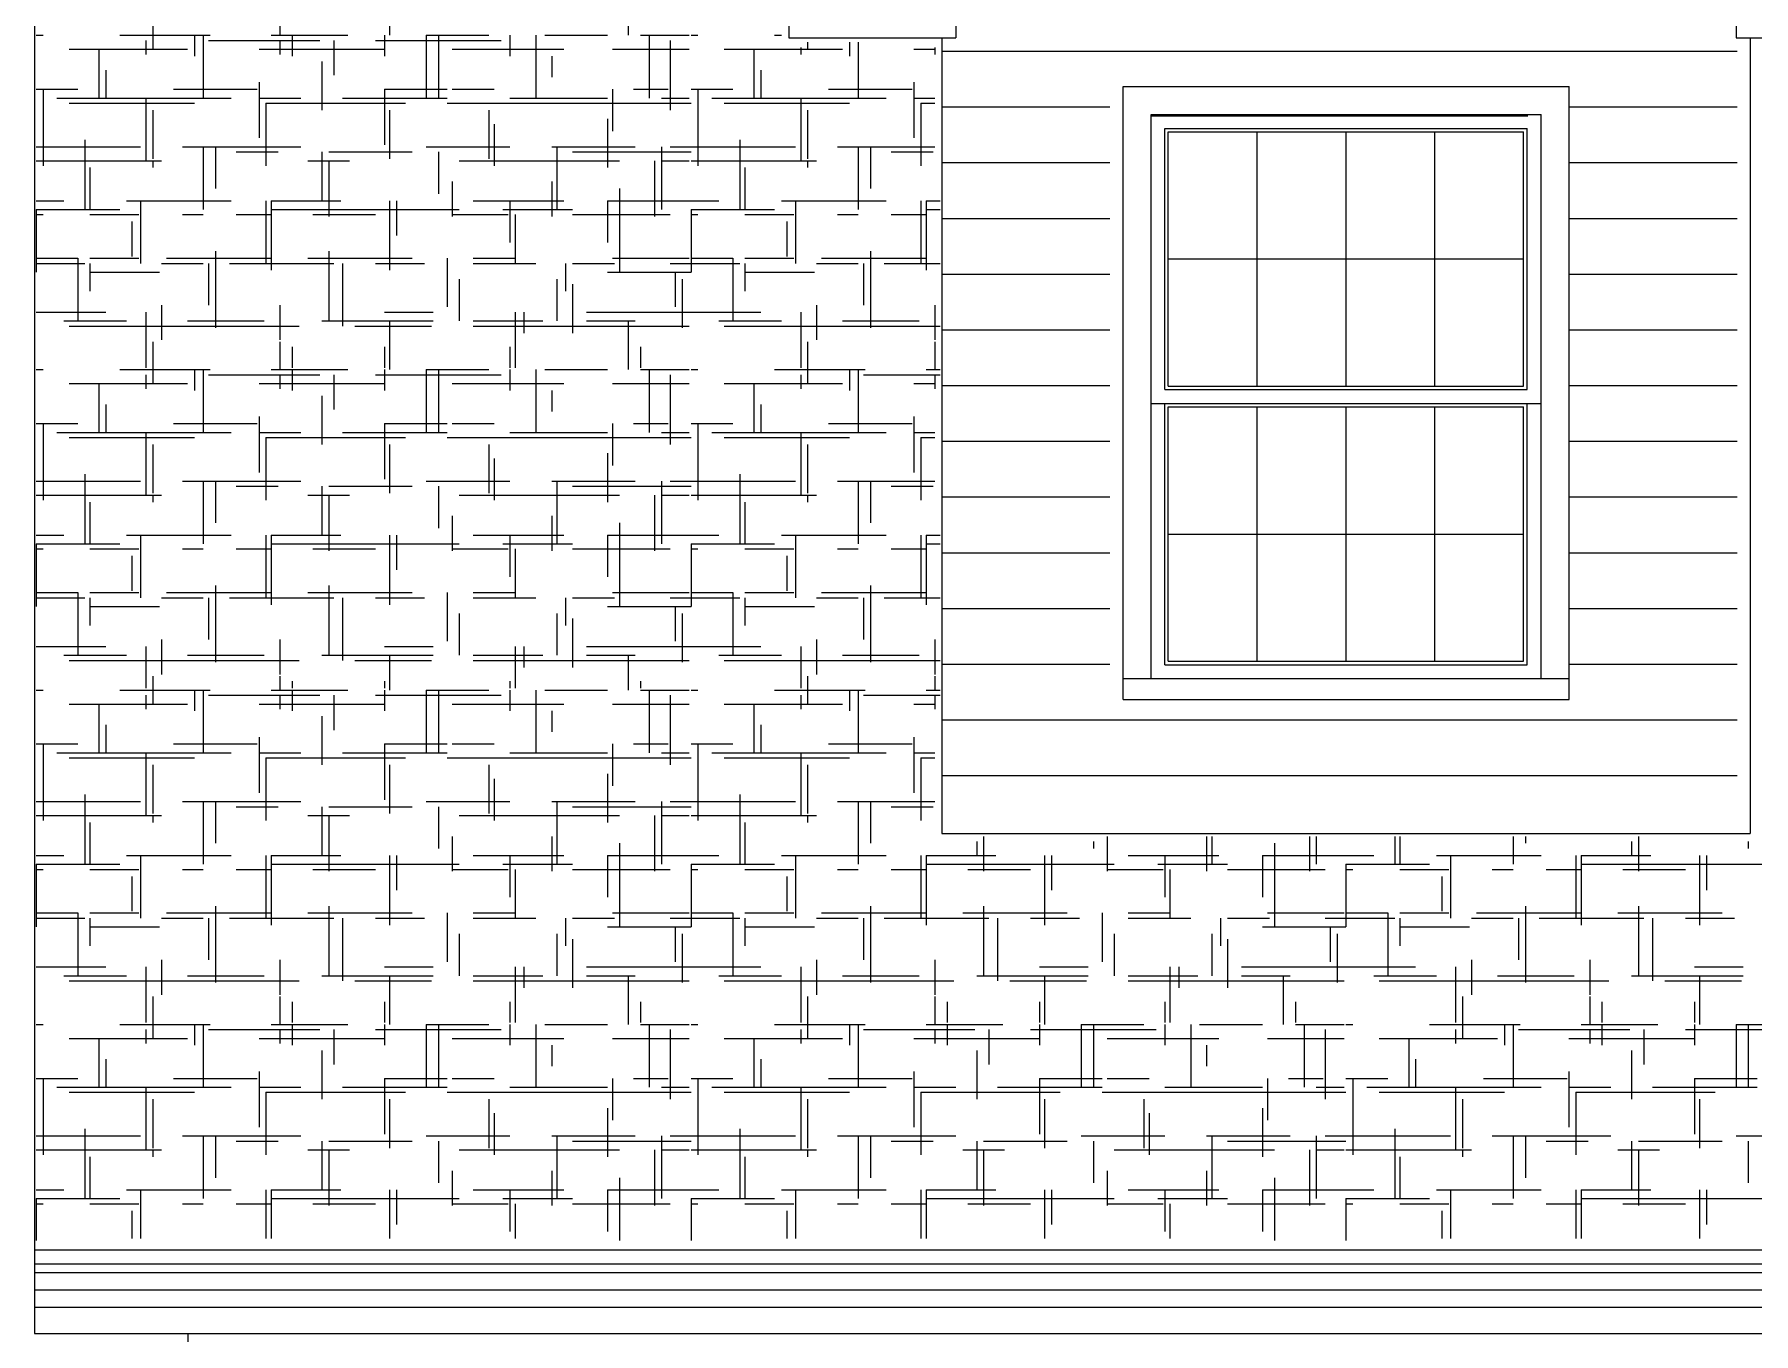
# Model space of a CAD drawing. Extents: x -68 to 403, y -1 to 301.
# Drawn here: x -63.8 to 59.6, y 154.1 to 247.4 of the extents above; entities that cross this region are included whole.
import ezdxf

# ---------------------------------------------------------------- set-up
doc = ezdxf.new("R2010")
doc.units = 0
for name, color, linetype in [('LAYER_14', 14, 'CONTINUOUS'), ('LAYER_15', 15, 'CONTINUOUS'), ('LAYER_2', 2, 'CONTINUOUS')]:
    doc.layers.add(name, color=color, linetype=linetype)

msp = doc.modelspace()

# ---------------------------------------------------------------- linework, layer by layer
at = {"layer": 'LAYER_14'}
for p, q in [((14.38, 199.62), (14.38, 243.62)), ((14.38, 243.62), (46.38, 243.62)), ((46.38, 199.62), (46.38, 243.62)), ((16.38, 201.12), (16.38, 241.62)), ((16.38, 241.62), (44.38, 241.62)), ((17.38, 221.88), (17.38, 240.62)), ((17.38, 240.62), (43.38, 240.62)), ((43.38, 221.88), (43.38, 240.62)), ((44.38, 201.12), (44.38, 241.62)), ((17.62, 222.12), (17.62, 240.38)), ((17.62, 240.38), (43.12, 240.38)), ((24, 222.12), (24, 240.38)), ((30.38, 222.12), (30.38, 240.38)), ((36.75, 222.12), (36.75, 240.38)), ((43.12, 222.12), (43.12, 240.38)), ((17.62, 231.25), (43.12, 231.25)), ((17.62, 222.12), (43.12, 222.12)), ((16.38, 220.88), (44.38, 220.88)), ((17.38, 221.88), (43.38, 221.88)), ((17.38, 202.12), (17.38, 220.88)), ((43.38, 202.12), (43.38, 220.88)), ((17.62, 202.38), (17.62, 220.62)), ((17.62, 220.62), (43.12, 220.62)), ((24, 202.38), (24, 220.62)), ((30.38, 202.38), (30.38, 220.62)), ((36.75, 202.38), (36.75, 220.62)), ((43.12, 202.38), (43.12, 220.62)), ((17.62, 211.5), (43.12, 211.5)), ((17.62, 202.38), (43.12, 202.38)), ((14.38, 201.12), (46.38, 201.12)), ((17.38, 202.12), (43.38, 202.12)), ((14.38, 199.62), (46.38, 199.62))]:
    msp.add_line(p, q, dxfattribs=at)
at = {"layer": 'LAYER_15'}
for p, q in [((-38.26, 249.8), (-38.26, 247.3)), ((-21.13, 249.8), (-21.13, 247.3)), ((-55.26, 248.3), (-55.26, 247.3)), ((-46.13, 248.3), (-46.13, 247.3)), ((-63.63, 247.3), (-63.13, 247.3)), ((-57.63, 247.3), (-51.13, 247.3)), ((-55.76, 246.93), (-55.76, 245.93)), ((-55.26, 247.3), (-55.26, 246.3)), ((-52.26, 247.3), (-52.26, 245.8)), ((-51.63, 247.3), (-51.63, 242.8)), ((-51.26, 246.93), (-43.26, 246.93)), ((-46.76, 247.3), (-41.26, 247.3)), ((-46.13, 246.93), (-46.13, 245.93)), ((-45.26, 247.3), (-45.26, 245.8)), ((-42.26, 246.93), (-42.26, 244.43)), ((-39.26, 246.93), (-30.26, 246.93)), ((-38.63, 247.3), (-38.63, 245.8)), ((-35.63, 247.3), (-31.13, 247.3)), ((-35.63, 247.3), (-35.63, 242.8)), ((-34.76, 247.3), (-34.76, 242.8)), ((-29.63, 247.3), (-29.63, 245.8)), ((-27.76, 247.3), (-27.76, 242.8)), ((-27.13, 247.3), (-22.63, 247.3)), ((-20.26, 247.3), (-16.76, 247.3)), ((-19.63, 247.3), (-19.63, 242.8)), ((-18.13, 246.93), (-18.13, 241.93)), ((-16.63, 247.3), (-16.13, 247.3)), ((-10.63, 247.3), (-10.13, 247.3)), ((-8.26, 246.8), (-8.26, 246.3)), ((-5.26, 246.8), (-5.26, 245.8)), ((-4.63, 246.8), (-4.63, 242.8)), ((-61.26, 246.3), (-52.76, 246.3)), ((-59.13, 246.3), (-59.13, 242.8)), ((-47.63, 246.3), (-38.63, 246.3)), ((-33.76, 246.3), (-25.76, 246.3)), ((-26.63, 245.8), (-26.63, 244.3)), ((-22.26, 246.3), (-16.76, 246.3)), ((-14.26, 246.3), (-5.76, 246.3)), ((-12.13, 246.3), (-12.13, 242.8)), ((-8.76, 246.43), (-8.76, 245.93)), ((-0.63, 246.3), (0.87, 246.3)), ((0.87, 246.43), (0.87, 245.93)), ((1.43, 246.16), (25.43, 246.16)), ((25.43, 246.16), (49.43, 246.16)), ((49.43, 246.16), (58.43, 246.16)), ((-58.63, 244.8), (-58.63, 242.8)), ((-43.13, 245.43), (-43.13, 241.93)), ((-11.63, 244.8), (-11.63, 242.8)), ((-63.63, 243.43), (-60.63, 243.43)), ((-63.13, 243.43), (-63.13, 237.93)), ((-53.76, 243.43), (-47.76, 243.43)), ((-47.63, 243.93), (-47.63, 239.93)), ((-38.63, 243.43), (-34.13, 243.43)), ((-38.63, 243.43), (-38.63, 239.43)), ((-33.76, 243.43), (-30.76, 243.43)), ((-22.26, 243.43), (-22.26, 240.43)), ((-20.76, 243.43), (-18.26, 243.43)), ((-16.63, 243.43), (-13.63, 243.43)), ((-16.13, 243.43), (-16.13, 237.93)), ((-6.76, 243.43), (-0.76, 243.43)), ((-0.63, 243.93), (-0.63, 239.93)), ((-62.13, 242.8), (-49.63, 242.8)), ((-61.26, 242.43), (-52.26, 242.43)), ((-55.76, 242.8), (-55.76, 238.3)), ((-55.26, 241.93), (-55.26, 238.43)), ((-47.63, 242.8), (-44.63, 242.8)), ((-47.13, 242.43), (-37.13, 242.43)), ((-47.13, 242.43), (-47.13, 237.93)), ((-41.63, 242.8), (-34.13, 242.8)), ((-38.26, 241.93), (-38.26, 238.43)), ((-34.13, 242.43), (-16.63, 242.43)), ((-31.13, 241.93), (-31.13, 238.43)), ((-29.63, 242.8), (-22.63, 242.8)), ((-18.76, 242.8), (-16.76, 242.8)), ((-15.13, 242.8), (-2.63, 242.8)), ((-14.26, 242.43), (-5.26, 242.43)), ((-8.76, 242.8), (-8.76, 238.3)), ((-8.26, 241.93), (-8.26, 238.43)), ((-0.63, 242.8), (0.87, 242.8)), ((-0.13, 242.43), (0.87, 242.43)), ((-0.13, 242.43), (-0.13, 237.93)), ((1.43, 242.16), (13.43, 242.16)), ((46.43, 242.16), (49.43, 242.16)), ((49.43, 242.16), (58.43, 242.16)), ((-30.76, 240.93), (-30.76, 237.93)), ((-22.63, 241.3), (-22.63, 237.8)), ((16.42, 241.51), (43.42, 241.51)), ((-60.13, 239.8), (-60.13, 234.8)), ((-13.13, 239.8), (-13.13, 234.8)), ((-63.63, 239.3), (-56.13, 239.3)), ((-63.63, 238.3), (-54.63, 238.3)), ((-55.26, 238.3), (-55.26, 237.8)), ((-53.13, 239.3), (-44.63, 239.3)), ((-51.63, 239.3), (-51.63, 234.8)), ((-50.76, 239.3), (-50.76, 236.3)), ((-49.26, 238.93), (-46.26, 238.93)), ((-44.13, 238.3), (-41.13, 238.3)), ((-43.13, 238.93), (-43.13, 235.43)), ((-42.63, 238.93), (-36.63, 238.93)), ((-42.63, 238.3), (-42.63, 234.3)), ((-35.63, 239.3), (-29.63, 239.3)), ((-34.76, 238.93), (-34.76, 235.93)), ((-33.26, 238.3), (-21.76, 238.3)), ((-26.63, 239.3), (-20.63, 239.3)), ((-26.26, 239.3), (-26.26, 234.8)), ((-25.13, 238.93), (-16.63, 238.93)), ((-19.26, 238.3), (-19.26, 234.3)), ((-18.76, 239.3), (-18.76, 234.8)), ((-18.76, 238.3), (-16.76, 238.3)), ((-18.13, 239.3), (-16.63, 239.3)), ((-16.63, 239.3), (-9.13, 239.3)), ((-16.63, 238.3), (-7.63, 238.3)), ((-8.26, 238.3), (-8.26, 237.8)), ((-6.13, 239.3), (0.87, 239.3)), ((-4.63, 239.3), (-4.63, 234.8)), ((-3.76, 239.3), (-3.76, 236.3)), ((-2.26, 238.93), (0.74, 238.93)), ((1.43, 238.16), (13.43, 238.16)), ((46.43, 238.16), (49.43, 238.16)), ((49.43, 238.16), (58.43, 238.16)), ((-59.76, 237.8), (-59.76, 234.8)), ((-12.76, 237.8), (-12.76, 234.8)), ((-33.76, 236.8), (-33.76, 234.3)), ((-26.63, 236.8), (-26.63, 234.3)), ((-21.76, 236.3), (-21.76, 230.3)), ((-63.63, 235.43), (-61.63, 235.43)), ((-63.63, 234.8), (-57.63, 234.8)), ((-63.63, 234.8), (-63.63, 230.3)), ((-63.63, 234.43), (-63.13, 234.43)), ((-59.76, 234.43), (-56.26, 234.43)), ((-57.13, 235.43), (-49.63, 235.43)), ((-56.13, 235.43), (-56.13, 230.93)), ((-53.13, 234.43), (-51.63, 234.43)), ((-49.26, 234.43), (-46.76, 234.43)), ((-47.13, 235.43), (-47.13, 230.93)), ((-46.76, 235.43), (-41.76, 235.43)), ((-46.76, 235.43), (-46.76, 230.43)), ((-46.76, 234.8), (-33.26, 234.8)), ((-43.76, 234.43), (-39.26, 234.43)), ((-38.26, 235.43), (-38.26, 230.43)), ((-37.76, 235.43), (-37.76, 232.93)), ((-33.76, 234.43), (-29.76, 234.43)), ((-32.26, 235.43), (-25.76, 235.43)), ((-30.13, 234.8), (-25.13, 234.8)), ((-29.63, 235.43), (-29.63, 232.43)), ((-29.26, 234.43), (-29.26, 230.93)), ((-25.13, 234.43), (-18.13, 234.43)), ((-22.63, 235.43), (-16.63, 235.43)), ((-22.63, 235.43), (-22.63, 232.43)), ((-16.63, 235.43), (-14.63, 235.43)), ((-16.63, 234.8), (-10.63, 234.8)), ((-16.63, 234.8), (-16.63, 230.3)), ((-16.63, 234.43), (-16.13, 234.43)), ((-12.76, 234.43), (-9.26, 234.43)), ((-10.13, 235.43), (-2.63, 235.43)), ((-9.13, 235.43), (-9.13, 230.93)), ((-6.13, 234.43), (-4.63, 234.43)), ((-2.26, 234.43), (0.24, 234.43)), ((-0.13, 235.43), (-0.13, 230.93)), ((0.24, 235.43), (1.24, 235.43)), ((0.24, 235.43), (0.24, 230.43)), ((0.24, 234.8), (1.24, 234.8)), ((-56.76, 233.93), (-56.76, 231.43)), ((-9.76, 233.93), (-9.76, 231.43)), ((1.43, 234.16), (13.43, 234.16)), ((46.43, 234.16), (49.43, 234.16)), ((49.43, 234.16), (58.43, 234.16)), ((-63.63, 231.3), (-60.63, 231.3)), ((-63.63, 230.93), (-60.13, 230.93)), ((-60.63, 231.3), (-60.63, 226.8)), ((-59.76, 231.3), (-56.26, 231.3)), ((-59.76, 230.93), (-59.76, 228.93)), ((-54.63, 230.93), (-51.63, 230.93)), ((-54.26, 231.3), (-46.76, 231.3)), ((-51.26, 230.93), (-51.26, 227.93)), ((-50.76, 231.8), (-50.76, 226.3)), ((-49.76, 230.93), (-42.26, 230.93)), ((-44.13, 231.3), (-36.63, 231.3)), ((-42.63, 231.8), (-42.63, 226.8)), ((-41.63, 230.93), (-41.63, 226.43)), ((-39.26, 230.93), (-35.76, 230.93)), ((-34.13, 231.3), (-34.13, 227.8)), ((-32.26, 231.3), (-29.26, 231.3)), ((-32.26, 230.93), (-27.76, 230.93)), ((-25.63, 230.93), (-25.63, 228.93)), ((-25.13, 230.93), (-22.13, 230.93)), ((-22.26, 231.3), (-16.76, 231.3)), ((-18.13, 230.93), (-16.63, 230.93)), ((-16.63, 231.3), (-13.63, 231.3)), ((-16.63, 230.93), (-13.13, 230.93)), ((-13.63, 231.3), (-13.63, 226.8)), ((-12.76, 231.3), (-9.26, 231.3)), ((-12.76, 230.93), (-12.76, 228.93)), ((-7.63, 230.93), (-4.63, 230.93)), ((-7.26, 231.3), (0.24, 231.3)), ((-4.26, 230.93), (-4.26, 227.93)), ((-3.76, 231.8), (-3.76, 226.3)), ((-2.76, 230.93), (1.24, 230.93)), ((-59.76, 230.3), (-54.76, 230.3)), ((-33.26, 229.8), (-33.26, 226.8)), ((-26.26, 229.8), (-26.26, 226.8)), ((-22.63, 230.3), (-16.63, 230.3)), ((-17.76, 230.3), (-17.76, 227.8)), ((-17.26, 229.8), (-17.26, 226.3)), ((-12.76, 230.3), (-7.76, 230.3)), ((1.43, 230.16), (13.43, 230.16)), ((1.43, 230.16), (13.43, 230.16)), ((46.43, 230.16), (49.43, 230.16)), ((46.43, 230.16), (49.43, 230.16)), ((49.43, 230.16), (58.43, 230.16)), ((49.43, 230.16), (58.43, 230.16)), ((-25.13, 229.43), (-25.13, 225.93)), ((-63.63, 227.43), (-58.63, 227.43)), ((-55.76, 227.43), (-55.76, 223.43)), ((-54.63, 227.93), (-54.63, 225.43)), ((-46.13, 227.93), (-46.13, 225.43)), ((-38.63, 227.43), (-35.13, 227.43)), ((-29.26, 227.43), (-29.26, 223.43)), ((-28.63, 227.43), (-28.63, 225.93)), ((-24.13, 227.43), (-16.63, 227.43)), ((-16.63, 227.43), (-11.63, 227.43)), ((-8.76, 227.43), (-8.76, 223.43)), ((-7.63, 227.93), (-7.63, 225.43)), ((0.87, 227.93), (0.87, 225.43)), ((-61.63, 226.8), (-57.13, 226.8)), ((-61.26, 226.43), (-44.76, 226.43)), ((-52.76, 226.8), (-47.26, 226.8)), ((-43.13, 226.8), (-35.13, 226.8)), ((-40.76, 226.43), (-35.26, 226.43)), ((-38.26, 226.8), (-38.26, 223.3)), ((-32.26, 226.8), (-27.26, 226.8)), ((-32.26, 226.43), (-16.76, 226.43)), ((-24.13, 226.8), (-20.63, 226.8)), ((-21.13, 226.8), (-21.13, 223.3)), ((-14.63, 226.8), (-10.13, 226.8)), ((-14.26, 226.43), (1.24, 226.43)), ((-5.76, 226.8), (-0.26, 226.8)), ((1.43, 226.16), (13.43, 226.16)), ((46.43, 226.16), (49.43, 226.16)), ((49.43, 226.16), (58.43, 226.16)), ((-55.26, 225.3), (-55.26, 223.3)), ((-46.13, 225.3), (-46.13, 223.3)), ((-45.26, 224.93), (-45.26, 223.43)), ((-38.63, 224.93), (-38.63, 223.43)), ((-29.63, 224.93), (-29.63, 223.43)), ((-20.26, 224.93), (-20.26, 223.43)), ((-8.26, 225.3), (-8.26, 223.3)), ((0.87, 225.3), (0.87, 223.3)), ((-63.63, 223.3), (-63.13, 223.3)), ((-57.63, 223.3), (-51.13, 223.3)), ((-55.26, 223.3), (-55.26, 222.3)), ((-52.26, 223.3), (-52.26, 221.8)), ((-51.63, 223.3), (-51.63, 218.8)), ((-46.76, 223.3), (-41.26, 223.3)), ((-45.26, 223.3), (-45.26, 221.8)), ((-38.63, 223.3), (-38.63, 221.8)), ((-35.63, 223.3), (-31.13, 223.3)), ((-35.63, 223.3), (-35.63, 218.8)), ((-34.76, 223.3), (-34.76, 218.8)), ((-29.63, 223.3), (-29.63, 221.8)), ((-27.76, 223.3), (-27.76, 218.8)), ((-27.13, 223.3), (-22.63, 223.3)), ((-20.26, 223.3), (-16.76, 223.3)), ((-19.63, 223.3), (-19.63, 218.8)), ((-16.63, 223.3), (-16.13, 223.3)), ((-10.63, 223.3), (-4.13, 223.3)), ((-8.26, 223.3), (-8.26, 222.3)), ((-5.26, 223.3), (-5.26, 221.8)), ((-4.63, 223.3), (-4.63, 218.8)), ((0.24, 223.3), (1.24, 223.3)), ((-61.26, 222.3), (-52.76, 222.3)), ((-59.13, 222.3), (-59.13, 218.8)), ((-55.76, 222.93), (-55.76, 221.93)), ((-51.26, 222.93), (-43.26, 222.93)), ((-47.63, 222.3), (-38.63, 222.3)), ((-46.13, 222.93), (-46.13, 221.93)), ((-42.26, 222.93), (-42.26, 220.43)), ((-39.26, 222.93), (-30.26, 222.93)), ((-33.76, 222.3), (-25.76, 222.3)), ((-22.26, 222.3), (-16.76, 222.3)), ((-18.13, 222.93), (-18.13, 217.93)), ((-14.26, 222.3), (-5.76, 222.3)), ((-12.13, 222.3), (-12.13, 218.8)), ((-8.76, 222.93), (-8.76, 221.93)), ((-4.26, 222.93), (1.24, 222.93)), ((-0.63, 222.3), (0.87, 222.3)), ((0.87, 222.93), (0.87, 221.93)), ((1.43, 222.16), (13.43, 222.16)), ((46.43, 222.16), (49.43, 222.16)), ((49.43, 222.16), (58.43, 222.16)), ((-43.13, 221.43), (-43.13, 217.93)), ((-26.63, 221.8), (-26.63, 220.3)), ((-58.63, 220.8), (-58.63, 218.8)), ((-47.63, 219.93), (-47.63, 215.93)), ((-11.63, 220.8), (-11.63, 218.8)), ((-0.63, 219.93), (-0.63, 215.93)), ((-63.63, 219.43), (-60.63, 219.43)), ((-63.13, 219.43), (-63.13, 213.93)), ((-62.13, 218.8), (-49.63, 218.8)), ((-61.26, 218.43), (-52.26, 218.43)), ((-55.76, 218.8), (-55.76, 214.3)), ((-53.76, 219.43), (-47.76, 219.43)), ((-47.63, 218.8), (-44.63, 218.8)), ((-47.13, 218.43), (-37.13, 218.43)), ((-47.13, 218.43), (-47.13, 213.93)), ((-41.63, 218.8), (-34.13, 218.8)), ((-38.63, 219.43), (-34.13, 219.43)), ((-38.63, 219.43), (-38.63, 215.43)), ((-34.13, 218.43), (-16.63, 218.43)), ((-33.76, 219.43), (-30.76, 219.43)), ((-29.63, 218.8), (-22.63, 218.8)), ((-22.26, 219.43), (-22.26, 216.43)), ((-20.76, 219.43), (-18.26, 219.43)), ((-18.76, 218.8), (-16.76, 218.8)), ((-16.63, 219.43), (-13.63, 219.43)), ((-16.13, 219.43), (-16.13, 213.93)), ((-15.13, 218.8), (-2.63, 218.8)), ((-14.26, 218.43), (-5.26, 218.43)), ((-8.76, 218.8), (-8.76, 214.3)), ((-6.76, 219.43), (-0.76, 219.43)), ((-0.63, 218.8), (0.87, 218.8)), ((-0.13, 218.43), (0.87, 218.43)), ((-0.13, 218.43), (-0.13, 213.93)), ((-55.26, 217.93), (-55.26, 214.43)), ((-38.26, 217.93), (-38.26, 214.43)), ((-31.13, 217.93), (-31.13, 214.43)), ((-22.63, 217.3), (-22.63, 213.8)), ((-8.26, 217.93), (-8.26, 214.43)), ((1.43, 218.16), (13.43, 218.16)), ((46.43, 218.16), (49.43, 218.16)), ((49.43, 218.16), (58.43, 218.16)), ((-30.76, 216.93), (-30.76, 213.93)), ((-63.63, 215.3), (-56.13, 215.3)), ((-60.13, 215.8), (-60.13, 210.8)), ((-53.13, 215.3), (-44.63, 215.3)), ((-51.63, 215.3), (-51.63, 210.8)), ((-50.76, 215.3), (-50.76, 212.3)), ((-49.26, 214.93), (-46.26, 214.93)), ((-43.13, 214.93), (-43.13, 211.43)), ((-42.63, 214.93), (-36.63, 214.93)), ((-35.63, 215.3), (-29.63, 215.3)), ((-34.76, 214.93), (-34.76, 211.93)), ((-26.63, 215.3), (-20.63, 215.3)), ((-26.26, 215.3), (-26.26, 210.8)), ((-25.13, 214.93), (-16.63, 214.93)), ((-18.76, 215.3), (-18.76, 210.8)), ((-18.13, 215.3), (-16.63, 215.3)), ((-16.63, 215.3), (-9.13, 215.3)), ((-13.13, 215.8), (-13.13, 210.8)), ((-6.13, 215.3), (0.87, 215.3)), ((-4.63, 215.3), (-4.63, 210.8)), ((-3.76, 215.3), (-3.76, 212.3)), ((-2.26, 214.93), (0.74, 214.93)), ((-63.63, 214.3), (-54.63, 214.3)), ((-59.76, 213.8), (-59.76, 210.8)), ((-55.26, 214.3), (-55.26, 213.8)), ((-44.13, 214.3), (-41.13, 214.3)), ((-42.63, 214.3), (-42.63, 210.3)), ((-33.26, 214.3), (-21.76, 214.3)), ((-19.26, 214.3), (-19.26, 210.3)), ((-18.76, 214.3), (-16.76, 214.3)), ((-16.63, 214.3), (-7.63, 214.3)), ((-12.76, 213.8), (-12.76, 210.8)), ((-8.26, 214.3), (-8.26, 213.8)), ((1.43, 214.16), (13.43, 214.16)), ((46.43, 214.16), (49.43, 214.16)), ((49.43, 214.16), (58.43, 214.16)), ((-33.76, 212.8), (-33.76, 210.3)), ((-26.63, 212.8), (-26.63, 210.3)), ((-21.76, 212.3), (-21.76, 206.3)), ((-63.63, 211.43), (-61.63, 211.43)), ((-57.13, 211.43), (-49.63, 211.43)), ((-56.13, 211.43), (-56.13, 206.93)), ((-47.13, 211.43), (-47.13, 206.93)), ((-46.76, 211.43), (-41.76, 211.43)), ((-46.76, 211.43), (-46.76, 206.43)), ((-38.26, 211.43), (-38.26, 206.43)), ((-37.76, 211.43), (-37.76, 208.93)), ((-32.26, 211.43), (-25.76, 211.43)), ((-29.63, 211.43), (-29.63, 208.43)), ((-22.63, 211.43), (-16.63, 211.43)), ((-22.63, 211.43), (-22.63, 208.43)), ((-16.63, 211.43), (-14.63, 211.43)), ((-10.13, 211.43), (-2.63, 211.43)), ((-9.13, 211.43), (-9.13, 206.93)), ((-0.13, 211.43), (-0.13, 206.93)), ((0.24, 211.43), (1.24, 211.43)), ((0.24, 211.43), (0.24, 206.43)), ((-63.63, 210.8), (-57.63, 210.8)), ((-63.63, 210.8), (-63.63, 206.3)), ((-63.63, 210.43), (-63.13, 210.43)), ((-59.76, 210.43), (-56.26, 210.43)), ((-56.76, 209.93), (-56.76, 207.43)), ((-53.13, 210.43), (-51.63, 210.43)), ((-49.26, 210.43), (-46.76, 210.43)), ((-46.76, 210.8), (-33.26, 210.8)), ((-43.76, 210.43), (-39.26, 210.43)), ((-33.76, 210.43), (-29.76, 210.43)), ((-30.13, 210.8), (-25.13, 210.8)), ((-29.26, 210.43), (-29.26, 206.93)), ((-25.13, 210.43), (-18.13, 210.43)), ((-16.63, 210.8), (-10.63, 210.8)), ((-16.63, 210.8), (-16.63, 206.3)), ((-16.63, 210.43), (-16.13, 210.43)), ((-12.76, 210.43), (-9.26, 210.43)), ((-9.76, 209.93), (-9.76, 207.43)), ((-6.13, 210.43), (-4.63, 210.43)), ((-2.26, 210.43), (0.24, 210.43)), ((0.24, 210.8), (1.24, 210.8)), ((1.43, 210.16), (13.43, 210.16)), ((46.43, 210.16), (49.43, 210.16)), ((49.43, 210.16), (58.43, 210.16)), ((-63.63, 207.3), (-60.63, 207.3)), ((-60.63, 207.3), (-60.63, 202.8)), ((-59.76, 207.3), (-56.26, 207.3)), ((-54.26, 207.3), (-46.76, 207.3)), ((-50.76, 207.8), (-50.76, 202.3)), ((-44.13, 207.3), (-36.63, 207.3)), ((-42.63, 207.8), (-42.63, 202.8)), ((-34.13, 207.3), (-34.13, 203.8)), ((-32.26, 207.3), (-29.26, 207.3)), ((-22.26, 207.3), (-16.76, 207.3)), ((-16.63, 207.3), (-13.63, 207.3)), ((-13.63, 207.3), (-13.63, 202.8)), ((-12.76, 207.3), (-9.26, 207.3)), ((-7.26, 207.3), (0.24, 207.3)), ((-3.76, 207.8), (-3.76, 202.3)), ((-63.63, 206.93), (-60.13, 206.93)), ((-59.76, 206.93), (-59.76, 204.93)), ((-59.76, 206.3), (-54.76, 206.3)), ((-54.63, 206.93), (-51.63, 206.93)), ((-51.26, 206.93), (-51.26, 203.93)), ((-49.76, 206.93), (-42.26, 206.93)), ((-41.63, 206.93), (-41.63, 202.43)), ((-39.26, 206.93), (-35.76, 206.93)), ((-32.26, 206.93), (-27.76, 206.93)), ((-25.63, 206.93), (-25.63, 204.93)), ((-25.13, 206.93), (-22.13, 206.93)), ((-22.63, 206.3), (-16.63, 206.3)), ((-18.13, 206.93), (-16.63, 206.93)), ((-17.76, 206.3), (-17.76, 203.8)), ((-16.63, 206.93), (-13.13, 206.93)), ((-12.76, 206.93), (-12.76, 204.93)), ((-12.76, 206.3), (-7.76, 206.3)), ((-7.63, 206.93), (-4.63, 206.93)), ((-4.26, 206.93), (-4.26, 203.93)), ((-2.76, 206.93), (1.24, 206.93)), ((1.43, 206.16), (13.43, 206.16)), ((1.43, 206.16), (13.43, 206.16)), ((46.43, 206.16), (49.43, 206.16)), ((46.43, 206.16), (49.43, 206.16)), ((49.43, 206.16), (58.43, 206.16)), ((49.43, 206.16), (58.43, 206.16)), ((-33.26, 205.8), (-33.26, 202.8)), ((-26.26, 205.8), (-26.26, 202.8)), ((-25.13, 205.43), (-25.13, 201.93)), ((-17.26, 205.8), (-17.26, 202.3)), ((-54.63, 203.93), (-54.63, 201.43)), ((-46.13, 203.93), (-46.13, 201.43)), ((-7.63, 203.93), (-7.63, 201.43)), ((0.87, 203.93), (0.87, 201.43)), ((-63.63, 203.43), (-58.63, 203.43)), ((-61.63, 202.8), (-57.13, 202.8)), ((-61.26, 202.43), (-44.76, 202.43)), ((-55.76, 203.43), (-55.76, 200.43)), ((-52.76, 202.8), (-47.26, 202.8)), ((-43.13, 202.8), (-35.13, 202.8)), ((-40.76, 202.43), (-35.26, 202.43)), ((-38.63, 203.43), (-35.13, 203.43)), ((-38.26, 202.8), (-38.26, 200.3)), ((-32.26, 202.8), (-27.26, 202.8)), ((-32.26, 202.43), (-16.76, 202.43)), ((-29.26, 203.43), (-29.26, 200.43)), ((-28.63, 203.43), (-28.63, 201.93)), ((-24.13, 203.43), (-16.63, 203.43)), ((-24.13, 202.8), (-20.63, 202.8)), ((-21.13, 202.8), (-21.13, 200.3)), ((-16.63, 203.43), (-11.63, 203.43)), ((-14.63, 202.8), (-10.13, 202.8)), ((-14.26, 202.43), (1.24, 202.43)), ((-8.76, 203.43), (-8.76, 200.43)), ((-5.76, 202.8), (-0.26, 202.8)), ((-55.26, 201.3), (-55.26, 200.3)), ((-46.13, 201.3), (-46.13, 200.3)), ((-8.26, 201.3), (-8.26, 200.3)), ((0.87, 201.3), (0.87, 200.3)), ((1.43, 202.16), (13.43, 202.16)), ((46.43, 202.16), (49.43, 202.16)), ((49.43, 202.16), (58.43, 202.16)), ((-63.63, 200.3), (-63.13, 200.3)), ((-57.63, 200.3), (-51.13, 200.3)), ((-55.76, 199.93), (-55.76, 198.93)), ((-55.26, 200.3), (-55.26, 199.3)), ((-52.26, 200.3), (-52.26, 198.8)), ((-51.63, 200.3), (-51.63, 195.8)), ((-51.26, 199.93), (-43.26, 199.93)), ((-46.76, 200.3), (-41.26, 200.3)), ((-46.13, 199.93), (-46.13, 198.93)), ((-45.26, 200.93), (-45.26, 200.43)), ((-45.26, 200.3), (-45.26, 198.8)), ((-42.26, 199.93), (-42.26, 197.43)), ((-39.26, 199.93), (-30.26, 199.93)), ((-38.63, 200.93), (-38.63, 200.43)), ((-38.63, 200.3), (-38.63, 198.8)), ((-35.63, 200.3), (-31.13, 200.3)), ((-35.63, 200.3), (-35.63, 195.8)), ((-34.76, 200.3), (-34.76, 195.8)), ((-29.63, 200.93), (-29.63, 200.43)), ((-29.63, 200.3), (-29.63, 198.8)), ((-27.76, 200.3), (-27.76, 195.8)), ((-27.13, 200.3), (-22.63, 200.3)), ((-20.26, 200.93), (-20.26, 200.43)), ((-20.26, 200.3), (-16.76, 200.3)), ((-19.63, 200.3), (-19.63, 195.8)), ((-18.13, 199.93), (-18.13, 194.93)), ((-16.63, 200.3), (-16.13, 200.3)), ((-10.63, 200.3), (-4.13, 200.3)), ((-8.76, 199.93), (-8.76, 198.93)), ((-8.26, 200.3), (-8.26, 199.3)), ((-5.26, 200.3), (-5.26, 198.8)), ((-4.63, 200.3), (-4.63, 195.8)), ((-4.26, 199.93), (1.24, 199.93)), ((0.24, 200.3), (1.24, 200.3)), ((0.87, 199.93), (0.87, 198.93)), ((-61.26, 199.3), (-52.76, 199.3)), ((-59.13, 199.3), (-59.13, 195.8)), ((-47.63, 199.3), (-38.63, 199.3)), ((-33.76, 199.3), (-25.76, 199.3)), ((-26.63, 198.8), (-26.63, 197.3)), ((-22.26, 199.3), (-16.76, 199.3)), ((-14.26, 199.3), (-5.76, 199.3)), ((-12.13, 199.3), (-12.13, 195.8)), ((-0.63, 199.3), (0.87, 199.3)), ((-58.63, 197.8), (-58.63, 195.8)), ((-43.13, 198.43), (-43.13, 194.93)), ((-11.63, 197.8), (-11.63, 195.8)), ((1.43, 198.16), (25.43, 198.16)), ((25.43, 198.16), (49.43, 198.16)), ((49.43, 198.16), (58.43, 198.16)), ((-63.63, 196.43), (-60.63, 196.43)), ((-63.13, 196.43), (-63.13, 190.93)), ((-53.76, 196.43), (-47.76, 196.43)), ((-47.63, 196.93), (-47.63, 192.93)), ((-38.63, 196.43), (-34.13, 196.43)), ((-38.63, 196.43), (-38.63, 192.43)), ((-33.76, 196.43), (-30.76, 196.43)), ((-22.26, 196.43), (-22.26, 193.43)), ((-20.76, 196.43), (-18.26, 196.43)), ((-16.63, 196.43), (-13.63, 196.43)), ((-16.13, 196.43), (-16.13, 190.93)), ((-6.76, 196.43), (-0.76, 196.43)), ((-0.63, 196.93), (-0.63, 192.93)), ((-62.13, 195.8), (-49.63, 195.8)), ((-61.26, 195.43), (-52.26, 195.43)), ((-55.76, 195.8), (-55.76, 191.3)), ((-55.26, 194.93), (-55.26, 191.43)), ((-47.63, 195.8), (-44.63, 195.8)), ((-47.13, 195.43), (-37.13, 195.43)), ((-47.13, 195.43), (-47.13, 190.93)), ((-41.63, 195.8), (-34.13, 195.8)), ((-38.26, 194.93), (-38.26, 191.43)), ((-34.13, 195.43), (-16.63, 195.43)), ((-31.13, 194.93), (-31.13, 191.43)), ((-29.63, 195.8), (-22.63, 195.8)), ((-18.76, 195.8), (-16.76, 195.8)), ((-15.13, 195.8), (-2.63, 195.8)), ((-14.26, 195.43), (-5.26, 195.43)), ((-8.76, 195.8), (-8.76, 191.3)), ((-8.26, 194.93), (-8.26, 191.43)), ((-0.63, 195.8), (0.87, 195.8)), ((-0.13, 195.43), (0.87, 195.43)), ((-0.13, 195.43), (-0.13, 190.93)), ((-30.76, 193.93), (-30.76, 190.93)), ((-22.63, 194.3), (-22.63, 190.8)), ((1.43, 194.16), (25.43, 194.16)), ((25.43, 194.16), (49.43, 194.16)), ((49.43, 194.16), (58.43, 194.16)), ((-60.13, 192.8), (-60.13, 187.8)), ((-13.13, 192.8), (-13.13, 187.8)), ((-63.63, 192.3), (-56.13, 192.3)), ((-63.63, 191.3), (-54.63, 191.3)), ((-55.26, 191.3), (-55.26, 190.8)), ((-53.13, 192.3), (-44.63, 192.3)), ((-51.63, 192.3), (-51.63, 187.8)), ((-50.76, 192.3), (-50.76, 189.3)), ((-49.26, 191.93), (-46.26, 191.93)), ((-44.13, 191.3), (-41.13, 191.3)), ((-43.13, 191.93), (-43.13, 188.43)), ((-42.63, 191.93), (-36.63, 191.93)), ((-42.63, 191.3), (-42.63, 187.3)), ((-35.63, 192.3), (-29.63, 192.3)), ((-34.76, 191.93), (-34.76, 188.93)), ((-33.26, 191.3), (-21.76, 191.3)), ((-26.63, 192.3), (-20.63, 192.3)), ((-26.26, 192.3), (-26.26, 187.8)), ((-25.13, 191.93), (-16.63, 191.93)), ((-19.26, 191.3), (-19.26, 187.3)), ((-18.76, 192.3), (-18.76, 187.8)), ((-18.76, 191.3), (-16.76, 191.3)), ((-18.13, 192.3), (-16.63, 192.3)), ((-16.63, 192.3), (-9.13, 192.3)), ((-16.63, 191.3), (-7.63, 191.3)), ((-8.26, 191.3), (-8.26, 190.8)), ((-6.13, 192.3), (0.87, 192.3)), ((-4.63, 192.3), (-4.63, 187.8)), ((-3.76, 192.3), (-3.76, 189.3)), ((-2.26, 191.93), (0.74, 191.93)), ((-59.76, 190.8), (-59.76, 187.8)), ((-12.76, 190.8), (-12.76, 187.8)), ((-33.76, 189.8), (-33.76, 187.3)), ((-26.63, 189.8), (-26.63, 187.3)), ((-21.76, 189.3), (-21.76, 183.3)), ((3.87, 189.43), (3.87, 188.43)), ((4.37, 189.8), (4.37, 187.3)), ((12.24, 189.43), (12.24, 188.93)), ((13.24, 189.8), (13.24, 187.3)), ((20.37, 189.8), (20.37, 187.3)), ((20.74, 189.8), (20.74, 187.8)), ((25.24, 189.3), (25.24, 183.3)), ((27.74, 189.8), (27.74, 187.3)), ((28.24, 189.8), (28.24, 187.8)), ((33.87, 189.8), (33.87, 187.8)), ((34.24, 189.8), (34.24, 187.8)), ((42.37, 189.8), (42.37, 187.8)), ((43.24, 189.8), (43.24, 189.3)), ((50.87, 189.43), (50.87, 188.43)), ((51.37, 189.8), (51.37, 187.3)), ((59.24, 189.43), (59.24, 188.93)), ((-63.63, 188.43), (-61.63, 188.43)), ((-63.63, 187.8), (-57.63, 187.8)), ((-63.63, 187.8), (-63.63, 183.3)), ((-57.13, 188.43), (-49.63, 188.43)), ((-56.13, 188.43), (-56.13, 183.93)), ((-47.13, 188.43), (-47.13, 183.93)), ((-46.76, 188.43), (-41.76, 188.43)), ((-46.76, 188.43), (-46.76, 183.43)), ((-46.76, 187.8), (-33.26, 187.8)), ((-38.26, 188.43), (-38.26, 183.43)), ((-37.76, 188.43), (-37.76, 185.93)), ((-32.26, 188.43), (-25.76, 188.43)), ((-30.13, 187.8), (-25.13, 187.8)), ((-29.63, 188.43), (-29.63, 185.43)), ((-22.63, 188.43), (-16.63, 188.43)), ((-22.63, 188.43), (-22.63, 185.43)), ((-16.63, 188.43), (-14.63, 188.43)), ((-16.63, 187.8), (-10.63, 187.8)), ((-16.63, 187.8), (-16.63, 183.3)), ((-10.13, 188.43), (-2.63, 188.43)), ((-9.13, 188.43), (-9.13, 183.93)), ((-0.13, 188.43), (-0.13, 183.93)), ((0.24, 188.43), (5.24, 188.43)), ((0.24, 188.43), (0.24, 183.43)), ((0.24, 187.8), (13.74, 187.8)), ((8.74, 188.43), (8.74, 183.43)), ((9.24, 188.43), (9.24, 185.93)), ((14.74, 188.43), (21.24, 188.43)), ((16.87, 187.8), (21.87, 187.8)), ((17.37, 188.43), (17.37, 185.43)), ((24.37, 188.43), (30.37, 188.43)), ((24.37, 188.43), (24.37, 185.43)), ((30.37, 188.43), (32.37, 188.43)), ((30.37, 187.8), (36.37, 187.8)), ((30.37, 187.8), (30.37, 183.3)), ((36.87, 188.43), (44.37, 188.43)), ((37.87, 188.43), (37.87, 183.93)), ((46.87, 188.43), (46.87, 183.93)), ((47.24, 188.43), (52.24, 188.43)), ((47.24, 188.43), (47.24, 183.43)), ((47.24, 187.8), (60.74, 187.8)), ((55.74, 188.43), (55.74, 183.43)), ((56.24, 188.43), (56.24, 185.93)), ((-63.63, 187.43), (-63.13, 187.43)), ((-59.76, 187.43), (-56.26, 187.43)), ((-56.76, 186.93), (-56.76, 184.43)), ((-53.13, 187.43), (-51.63, 187.43)), ((-49.26, 187.43), (-46.76, 187.43)), ((-43.76, 187.43), (-39.26, 187.43)), ((-33.76, 187.43), (-29.76, 187.43)), ((-29.26, 187.43), (-29.26, 183.93)), ((-25.13, 187.43), (-18.13, 187.43)), ((-16.63, 187.43), (-16.13, 187.43)), ((-12.76, 187.43), (-9.26, 187.43)), ((-9.76, 186.93), (-9.76, 184.43)), ((-6.13, 187.43), (-4.63, 187.43)), ((-2.26, 187.43), (0.24, 187.43)), ((3.24, 187.43), (7.74, 187.43)), ((13.24, 187.43), (17.24, 187.43)), ((17.74, 187.43), (17.74, 183.93)), ((21.87, 187.43), (28.87, 187.43)), ((30.37, 187.43), (30.87, 187.43)), ((34.24, 187.43), (37.74, 187.43)), ((37.24, 186.93), (37.24, 184.43)), ((40.87, 187.43), (42.37, 187.43)), ((44.74, 187.43), (47.24, 187.43)), ((50.24, 187.43), (54.74, 187.43)), ((-63.63, 184.3), (-60.63, 184.3)), ((-63.63, 183.93), (-60.13, 183.93)), ((-60.63, 184.3), (-60.63, 179.8)), ((-59.76, 184.3), (-56.26, 184.3)), ((-59.76, 183.93), (-59.76, 181.93)), ((-54.63, 183.93), (-51.63, 183.93)), ((-54.26, 184.3), (-46.76, 184.3)), ((-51.26, 183.93), (-51.26, 180.93)), ((-50.76, 184.8), (-50.76, 179.3)), ((-49.76, 183.93), (-42.26, 183.93)), ((-44.13, 184.3), (-36.63, 184.3)), ((-42.63, 184.8), (-42.63, 179.8)), ((-41.63, 183.93), (-41.63, 179.43)), ((-39.26, 183.93), (-35.76, 183.93)), ((-34.13, 184.3), (-34.13, 180.8)), ((-32.26, 184.3), (-29.26, 184.3)), ((-32.26, 183.93), (-27.76, 183.93)), ((-25.63, 183.93), (-25.63, 181.93)), ((-25.13, 183.93), (-22.13, 183.93)), ((-22.26, 184.3), (-16.76, 184.3)), ((-18.13, 183.93), (-16.63, 183.93)), ((-16.63, 184.3), (-13.63, 184.3)), ((-16.63, 183.93), (-13.13, 183.93)), ((-13.63, 184.3), (-13.63, 179.8)), ((-12.76, 184.3), (-9.26, 184.3)), ((-12.76, 183.93), (-12.76, 181.93)), ((-7.63, 183.93), (-4.63, 183.93)), ((-7.26, 184.3), (0.24, 184.3)), ((-4.26, 183.93), (-4.26, 180.93)), ((-3.76, 184.8), (-3.76, 179.3)), ((-2.76, 183.93), (4.74, 183.93)), ((2.87, 184.3), (10.37, 184.3)), ((4.37, 184.8), (4.37, 179.8)), ((5.37, 183.93), (5.37, 179.43)), ((7.74, 183.93), (11.24, 183.93)), ((12.87, 184.3), (12.87, 180.8)), ((14.74, 184.3), (17.74, 184.3)), ((14.74, 183.93), (19.24, 183.93)), ((21.37, 183.93), (21.37, 181.93)), ((21.87, 183.93), (24.87, 183.93)), ((24.74, 184.3), (30.24, 184.3)), ((28.87, 183.93), (30.37, 183.93)), ((30.37, 184.3), (33.37, 184.3)), ((30.37, 183.93), (33.87, 183.93)), ((33.37, 184.3), (33.37, 179.8)), ((34.24, 184.3), (37.74, 184.3)), ((34.24, 183.93), (34.24, 181.93)), ((39.37, 183.93), (42.37, 183.93)), ((39.74, 184.3), (47.24, 184.3)), ((42.74, 183.93), (42.74, 180.93)), ((43.24, 184.8), (43.24, 179.3)), ((44.24, 183.93), (51.74, 183.93)), ((49.87, 184.3), (57.37, 184.3)), ((51.37, 184.8), (51.37, 179.8)), ((52.37, 183.93), (52.37, 179.43)), ((54.74, 183.93), (58.24, 183.93)), ((-59.76, 183.3), (-54.76, 183.3)), ((-33.26, 182.8), (-33.26, 179.8)), ((-26.26, 182.8), (-26.26, 179.8)), ((-22.63, 183.3), (-16.63, 183.3)), ((-17.76, 183.3), (-17.76, 180.8)), ((-17.26, 182.8), (-17.26, 179.3)), ((-12.76, 183.3), (-7.76, 183.3)), ((13.74, 182.8), (13.74, 179.8)), ((20.74, 182.8), (20.74, 179.8)), ((24.37, 183.3), (30.37, 183.3)), ((29.24, 183.3), (29.24, 180.8)), ((29.74, 182.8), (29.74, 179.3)), ((34.24, 183.3), (39.24, 183.3)), ((-25.13, 182.43), (-25.13, 178.93)), ((21.87, 182.43), (21.87, 178.93)), ((-63.63, 180.43), (-58.63, 180.43)), ((-55.76, 180.43), (-55.76, 176.43)), ((-54.63, 180.93), (-54.63, 178.43)), ((-46.13, 180.93), (-46.13, 178.43)), ((-38.63, 180.43), (-35.13, 180.43)), ((-29.26, 180.43), (-29.26, 176.43)), ((-28.63, 180.43), (-28.63, 178.93)), ((-24.13, 180.43), (-16.63, 180.43)), ((-16.63, 180.43), (-11.63, 180.43)), ((-8.76, 180.43), (-8.76, 176.43)), ((-7.63, 180.93), (-7.63, 178.43)), ((0.87, 180.93), (0.87, 178.43)), ((8.37, 180.43), (11.87, 180.43)), ((17.74, 180.43), (17.74, 176.43)), ((18.37, 180.43), (18.37, 178.93)), ((22.87, 180.43), (30.37, 180.43)), ((30.37, 180.43), (35.37, 180.43)), ((38.24, 180.43), (38.24, 176.43)), ((39.37, 180.93), (39.37, 178.43)), ((47.87, 180.93), (47.87, 178.43)), ((55.37, 180.43), (58.87, 180.43)), ((-61.63, 179.8), (-57.13, 179.8)), ((-61.26, 179.43), (-44.76, 179.43)), ((-52.76, 179.8), (-47.26, 179.8)), ((-43.13, 179.8), (-35.13, 179.8)), ((-40.76, 179.43), (-35.26, 179.43)), ((-38.26, 179.8), (-38.26, 176.3)), ((-32.26, 179.8), (-27.26, 179.8)), ((-32.26, 179.43), (-16.76, 179.43)), ((-24.13, 179.8), (-20.63, 179.8)), ((-21.13, 179.8), (-21.13, 176.3)), ((-14.63, 179.8), (-10.13, 179.8)), ((-14.26, 179.43), (2.24, 179.43)), ((-5.76, 179.8), (-0.26, 179.8)), ((3.87, 179.8), (11.87, 179.8)), ((6.24, 179.43), (11.74, 179.43)), ((8.74, 179.8), (8.74, 176.3)), ((14.74, 179.8), (19.74, 179.8)), ((14.74, 179.43), (30.24, 179.43)), ((22.87, 179.8), (26.37, 179.8)), ((25.87, 179.8), (25.87, 176.3)), ((32.37, 179.8), (36.87, 179.8)), ((32.74, 179.43), (49.24, 179.43)), ((41.24, 179.8), (46.74, 179.8)), ((50.87, 179.8), (58.87, 179.8)), ((53.24, 179.43), (58.74, 179.43)), ((55.74, 179.8), (55.74, 176.3)), ((-55.26, 178.3), (-55.26, 176.3)), ((-46.13, 178.3), (-46.13, 176.3)), ((-45.26, 177.93), (-45.26, 176.43)), ((-38.63, 177.93), (-38.63, 176.43)), ((-29.63, 177.93), (-29.63, 176.43)), ((-20.26, 177.93), (-20.26, 176.43)), ((-8.26, 178.3), (-8.26, 176.3)), ((0.87, 178.3), (0.87, 176.3)), ((1.74, 177.93), (1.74, 176.43)), ((8.37, 177.93), (8.37, 176.43)), ((17.37, 177.93), (17.37, 176.43)), ((26.74, 177.93), (26.74, 176.43)), ((38.74, 178.3), (38.74, 176.3)), ((47.87, 178.3), (47.87, 176.3)), ((48.74, 177.93), (48.74, 176.43)), ((55.37, 177.93), (55.37, 176.43)), ((-63.63, 176.3), (-63.13, 176.3)), ((-61.26, 175.3), (-52.76, 175.3)), ((-59.13, 175.3), (-59.13, 171.8)), ((-57.63, 176.3), (-51.13, 176.3)), ((-55.76, 175.93), (-55.76, 174.93)), ((-55.26, 176.3), (-55.26, 175.3)), ((-52.26, 176.3), (-52.26, 174.8)), ((-51.63, 176.3), (-51.63, 171.8)), ((-51.26, 175.93), (-43.26, 175.93)), ((-47.63, 175.3), (-38.63, 175.3)), ((-46.76, 176.3), (-41.26, 176.3)), ((-46.13, 175.93), (-46.13, 174.93)), ((-45.26, 176.3), (-45.26, 174.8)), ((-42.26, 175.93), (-42.26, 173.43)), ((-39.26, 175.93), (-30.26, 175.93)), ((-38.63, 176.3), (-38.63, 174.8)), ((-35.63, 176.3), (-31.13, 176.3)), ((-35.63, 176.3), (-35.63, 171.8)), ((-34.76, 176.3), (-34.76, 171.8)), ((-33.76, 175.3), (-25.76, 175.3)), ((-29.63, 176.3), (-29.63, 174.8)), ((-27.76, 176.3), (-27.76, 171.8)), ((-27.13, 176.3), (-22.63, 176.3)), ((-22.26, 175.3), (-16.76, 175.3)), ((-20.26, 176.3), (-16.76, 176.3)), ((-19.63, 176.3), (-19.63, 171.8)), ((-18.13, 175.93), (-18.13, 170.93)), ((-16.63, 176.3), (-16.13, 176.3)), ((-14.26, 175.3), (-5.76, 175.3)), ((-12.13, 175.3), (-12.13, 171.8)), ((-10.63, 176.3), (-4.13, 176.3)), ((-8.76, 175.93), (-8.76, 174.93)), ((-8.26, 176.3), (-8.26, 175.3)), ((-5.26, 176.3), (-5.26, 174.8)), ((-4.63, 176.3), (-4.63, 171.8)), ((-4.26, 175.93), (3.74, 175.93)), ((-0.63, 175.3), (8.37, 175.3)), ((0.24, 176.3), (5.74, 176.3)), ((0.87, 175.93), (0.87, 174.93)), ((1.74, 176.3), (1.74, 174.8)), ((4.74, 175.93), (4.74, 173.43)), ((7.74, 175.93), (16.74, 175.93)), ((8.37, 176.3), (8.37, 174.8)), ((11.37, 176.3), (15.87, 176.3)), ((11.37, 176.3), (11.37, 171.8)), ((12.24, 176.3), (12.24, 171.8)), ((13.24, 175.3), (21.24, 175.3)), ((17.37, 176.3), (17.37, 174.8)), ((19.24, 176.3), (19.24, 171.8)), ((19.87, 176.3), (24.37, 176.3)), ((24.74, 175.3), (30.24, 175.3)), ((26.74, 176.3), (30.24, 176.3)), ((27.37, 176.3), (27.37, 171.8)), ((28.87, 175.93), (28.87, 170.93)), ((30.37, 176.3), (30.87, 176.3)), ((32.74, 175.3), (41.24, 175.3)), ((34.87, 175.3), (34.87, 171.8)), ((36.37, 176.3), (42.87, 176.3)), ((38.24, 175.93), (38.24, 174.93)), ((38.74, 176.3), (38.74, 175.3)), ((41.74, 176.3), (41.74, 174.8)), ((42.37, 176.3), (42.37, 171.8)), ((42.74, 175.93), (50.74, 175.93)), ((46.37, 175.3), (55.37, 175.3)), ((47.24, 176.3), (52.74, 176.3)), ((47.87, 175.93), (47.87, 174.93)), ((48.74, 176.3), (48.74, 174.8)), ((51.74, 175.93), (51.74, 173.43)), ((54.74, 175.93), (63.74, 175.93)), ((55.37, 176.3), (55.37, 174.8)), ((58.37, 176.3), (62.87, 176.3)), ((58.37, 176.3), (58.37, 171.8)), ((59.24, 176.3), (59.24, 171.8)), ((-43.13, 174.43), (-43.13, 170.93)), ((-26.63, 174.8), (-26.63, 173.3)), ((3.87, 174.43), (3.87, 170.93)), ((20.37, 174.8), (20.37, 173.3)), ((50.87, 174.43), (50.87, 170.93)), ((-58.63, 173.8), (-58.63, 171.8)), ((-47.63, 172.93), (-47.63, 168.93)), ((-11.63, 173.8), (-11.63, 171.8)), ((-0.63, 172.93), (-0.63, 168.93)), ((35.37, 173.8), (35.37, 171.8)), ((46.37, 172.93), (46.37, 168.93)), ((-63.63, 172.43), (-60.63, 172.43)), ((-63.13, 172.43), (-63.13, 166.93)), ((-62.13, 171.8), (-49.63, 171.8)), ((-55.76, 171.8), (-55.76, 167.3)), ((-53.76, 172.43), (-47.76, 172.43)), ((-47.63, 171.8), (-44.63, 171.8)), ((-41.63, 171.8), (-34.13, 171.8)), ((-38.63, 172.43), (-34.13, 172.43)), ((-38.63, 172.43), (-38.63, 168.43)), ((-33.76, 172.43), (-30.76, 172.43)), ((-29.63, 171.8), (-22.63, 171.8)), ((-22.26, 172.43), (-22.26, 169.43)), ((-20.76, 172.43), (-18.26, 172.43)), ((-18.76, 171.8), (-16.76, 171.8)), ((-16.63, 172.43), (-13.63, 172.43)), ((-16.13, 172.43), (-16.13, 166.93)), ((-15.13, 171.8), (-2.63, 171.8)), ((-8.76, 171.8), (-8.76, 167.3)), ((-6.76, 172.43), (-0.76, 172.43)), ((-0.63, 171.8), (2.37, 171.8)), ((5.37, 171.8), (12.87, 171.8)), ((8.37, 172.43), (12.87, 172.43)), ((8.37, 172.43), (8.37, 168.43)), ((13.24, 172.43), (16.24, 172.43)), ((17.37, 171.8), (24.37, 171.8)), ((24.74, 172.43), (24.74, 169.43)), ((26.24, 172.43), (28.74, 172.43)), ((28.24, 171.8), (30.24, 171.8)), ((30.37, 172.43), (33.37, 172.43)), ((30.87, 172.43), (30.87, 166.93)), ((31.87, 171.8), (44.37, 171.8)), ((38.24, 171.8), (38.24, 167.3)), ((40.24, 172.43), (46.24, 172.43)), ((46.37, 171.8), (49.37, 171.8)), ((52.37, 171.8), (59.87, 171.8)), ((55.37, 172.43), (59.87, 172.43)), ((55.37, 172.43), (55.37, 168.43)), ((-61.26, 171.43), (-52.26, 171.43)), ((-55.26, 170.93), (-55.26, 167.43)), ((-47.13, 171.43), (-37.13, 171.43)), ((-47.13, 171.43), (-47.13, 166.93)), ((-38.26, 170.93), (-38.26, 167.43)), ((-34.13, 171.43), (-16.63, 171.43)), ((-31.13, 170.93), (-31.13, 167.43)), ((-22.63, 170.3), (-22.63, 166.8)), ((-14.26, 171.43), (-5.26, 171.43)), ((-8.26, 170.93), (-8.26, 167.43)), ((-0.13, 171.43), (9.87, 171.43)), ((-0.13, 171.43), (-0.13, 166.93)), ((8.74, 170.93), (8.74, 167.43)), ((12.87, 171.43), (30.37, 171.43)), ((15.87, 170.93), (15.87, 167.43)), ((24.37, 170.3), (24.37, 166.8)), ((32.74, 171.43), (41.74, 171.43)), ((38.74, 170.93), (38.74, 167.43)), ((46.87, 171.43), (56.87, 171.43)), ((46.87, 171.43), (46.87, 166.93)), ((55.74, 170.93), (55.74, 167.43)), ((-30.76, 169.93), (-30.76, 166.93)), ((16.24, 169.93), (16.24, 166.93)), ((-63.63, 168.3), (-56.13, 168.3)), ((-60.13, 168.8), (-60.13, 163.8)), ((-53.13, 168.3), (-44.63, 168.3)), ((-51.63, 168.3), (-51.63, 163.8)), ((-50.76, 168.3), (-50.76, 165.3)), ((-49.26, 167.93), (-46.26, 167.93)), ((-43.13, 167.93), (-43.13, 164.43)), ((-42.63, 167.93), (-36.63, 167.93)), ((-35.63, 168.3), (-29.63, 168.3)), ((-34.76, 167.93), (-34.76, 164.93)), ((-26.63, 168.3), (-20.63, 168.3)), ((-26.26, 168.3), (-26.26, 163.8)), ((-25.13, 167.93), (-16.63, 167.93)), ((-18.76, 168.3), (-18.76, 163.8)), ((-18.13, 168.3), (-16.63, 168.3)), ((-16.63, 168.3), (-9.13, 168.3)), ((-13.13, 168.8), (-13.13, 163.8)), ((-6.13, 168.3), (2.37, 168.3)), ((-4.63, 168.3), (-4.63, 163.8)), ((-3.76, 168.3), (-3.76, 165.3)), ((-2.26, 167.93), (0.74, 167.93)), ((3.87, 167.93), (3.87, 164.43)), ((4.37, 167.93), (10.37, 167.93)), ((11.37, 168.3), (17.37, 168.3)), ((12.24, 167.93), (12.24, 164.93)), ((20.37, 168.3), (26.37, 168.3)), ((20.74, 168.3), (20.74, 163.8)), ((21.87, 167.93), (30.37, 167.93)), ((28.24, 168.3), (28.24, 163.8)), ((28.87, 168.3), (30.37, 168.3)), ((30.37, 168.3), (37.87, 168.3)), ((33.87, 168.8), (33.87, 163.8)), ((40.87, 168.3), (49.37, 168.3)), ((42.37, 168.3), (42.37, 163.8)), ((43.24, 168.3), (43.24, 165.3)), ((44.74, 167.93), (47.74, 167.93)), ((50.87, 167.93), (50.87, 164.43)), ((51.37, 167.93), (57.37, 167.93)), ((58.37, 168.3), (64.37, 168.3)), ((59.24, 167.93), (59.24, 164.93)), ((-63.63, 167.3), (-54.63, 167.3)), ((-59.76, 166.8), (-59.76, 163.8)), ((-55.26, 167.3), (-55.26, 166.8)), ((-44.13, 167.3), (-41.13, 167.3)), ((-42.63, 167.3), (-42.63, 163.3)), ((-33.26, 167.3), (-21.76, 167.3)), ((-19.26, 167.3), (-19.26, 163.3)), ((-18.76, 167.3), (-16.76, 167.3)), ((-16.63, 167.3), (-7.63, 167.3)), ((-12.76, 166.8), (-12.76, 163.8)), ((-8.26, 167.3), (-8.26, 166.8)), ((2.87, 167.3), (5.87, 167.3)), ((4.37, 167.3), (4.37, 163.3)), ((13.74, 167.3), (25.24, 167.3)), ((27.74, 167.3), (27.74, 163.3)), ((28.24, 167.3), (30.24, 167.3)), ((30.37, 167.3), (39.37, 167.3)), ((34.24, 166.8), (34.24, 163.8)), ((38.74, 167.3), (38.74, 166.8)), ((49.87, 167.3), (52.87, 167.3)), ((51.37, 167.3), (51.37, 163.3)), ((-33.76, 165.8), (-33.76, 163.3)), ((-26.63, 165.8), (-26.63, 163.3)), ((13.24, 165.8), (13.24, 163.3)), ((20.37, 165.8), (20.37, 163.3)), ((-63.63, 164.43), (-61.63, 164.43)), ((-57.13, 164.43), (-49.63, 164.43)), ((-56.13, 164.43), (-56.13, 160.93)), ((-47.13, 164.43), (-47.13, 160.93)), ((-46.76, 164.43), (-41.76, 164.43)), ((-46.76, 164.43), (-46.76, 160.93)), ((-38.26, 164.43), (-38.26, 160.93)), ((-37.76, 164.43), (-37.76, 161.93)), ((-32.26, 164.43), (-25.76, 164.43)), ((-29.63, 164.43), (-29.63, 161.43)), ((-22.63, 164.43), (-16.63, 164.43)), ((-22.63, 164.43), (-22.63, 161.43)), ((-21.76, 165.3), (-21.76, 160.8)), ((-16.63, 164.43), (-14.63, 164.43)), ((-10.13, 164.43), (-2.63, 164.43)), ((-9.13, 164.43), (-9.13, 160.93)), ((-0.13, 164.43), (-0.13, 160.93)), ((0.24, 164.43), (5.24, 164.43)), ((0.24, 164.43), (0.24, 160.93)), ((8.74, 164.43), (8.74, 160.93)), ((9.24, 164.43), (9.24, 161.93)), ((14.74, 164.43), (21.24, 164.43)), ((17.37, 164.43), (17.37, 161.43)), ((24.37, 164.43), (30.37, 164.43)), ((24.37, 164.43), (24.37, 161.43)), ((25.24, 165.3), (25.24, 160.8)), ((30.37, 164.43), (32.37, 164.43)), ((36.87, 164.43), (44.37, 164.43)), ((37.87, 164.43), (37.87, 160.93)), ((46.87, 164.43), (46.87, 160.93)), ((47.24, 164.43), (52.24, 164.43)), ((47.24, 164.43), (47.24, 160.93)), ((55.74, 164.43), (55.74, 160.93)), ((56.24, 164.43), (56.24, 161.93)), ((-63.63, 163.8), (-57.63, 163.8)), ((-63.63, 163.8), (-63.63, 160.8)), ((-63.63, 163.43), (-63.13, 163.43)), ((-59.76, 163.43), (-56.26, 163.43)), ((-56.76, 162.93), (-56.76, 160.93)), ((-53.13, 163.43), (-51.63, 163.43)), ((-49.26, 163.43), (-46.76, 163.43)), ((-46.76, 163.8), (-33.26, 163.8)), ((-43.76, 163.43), (-39.26, 163.43)), ((-33.76, 163.43), (-29.76, 163.43)), ((-30.13, 163.8), (-25.13, 163.8)), ((-29.26, 163.43), (-29.26, 160.93)), ((-25.13, 163.43), (-18.13, 163.43)), ((-16.63, 163.8), (-10.63, 163.8)), ((-16.63, 163.8), (-16.63, 160.8)), ((-16.63, 163.43), (-16.13, 163.43)), ((-12.76, 163.43), (-9.26, 163.43)), ((-9.76, 162.93), (-9.76, 160.93)), ((-6.13, 163.43), (-4.63, 163.43)), ((-2.26, 163.43), (0.24, 163.43)), ((0.24, 163.8), (13.74, 163.8)), ((3.24, 163.43), (7.74, 163.43)), ((13.24, 163.43), (17.24, 163.43)), ((16.87, 163.8), (21.87, 163.8)), ((17.74, 163.43), (17.74, 160.93)), ((21.87, 163.43), (28.87, 163.43)), ((30.37, 163.8), (36.37, 163.8)), ((30.37, 163.8), (30.37, 160.8)), ((30.37, 163.43), (30.87, 163.43)), ((34.24, 163.43), (37.74, 163.43)), ((37.24, 162.93), (37.24, 160.93)), ((40.87, 163.43), (42.37, 163.43)), ((44.74, 163.43), (47.24, 163.43)), ((47.24, 163.8), (60.74, 163.8)), ((50.24, 163.43), (54.74, 163.43))]:
    msp.add_line(p, q, dxfattribs=at)
at = {"layer": 'LAYER_2'}
for p, q in [((-63.75, 294.88), (-63.75, 154.12)), ((-63.75, 294.62), (-63.75, 158)), ((2.38, 255.31), (2.38, 247.12)), ((58.38, 255.31), (58.38, 247.12)), ((-9.62, 253.12), (-9.62, 247.12)), ((-9.62, 247.12), (2.38, 247.12)), ((1.38, 247.12), (1.38, 190)), ((58.38, 247.12), (70.38, 247.12)), ((59.38, 247.12), (59.38, 190)), ((1.38, 190), (59.38, 190)), ((-63.75, 160.12), (402.25, 160.12)), ((-63.75, 159.12), (402.25, 159.12)), ((-63.75, 158.5), (402.25, 158.5)), ((-63.75, 157.25), (402.25, 157.25)), ((-63.75, 156), (402.25, 156)), ((-63.75, 154.12), (402.25, 154.12)), ((-52.75, 154.12), (-52.75, 51.88))]:
    msp.add_line(p, q, dxfattribs=at)

doc.saveas('drawing.dxf')
